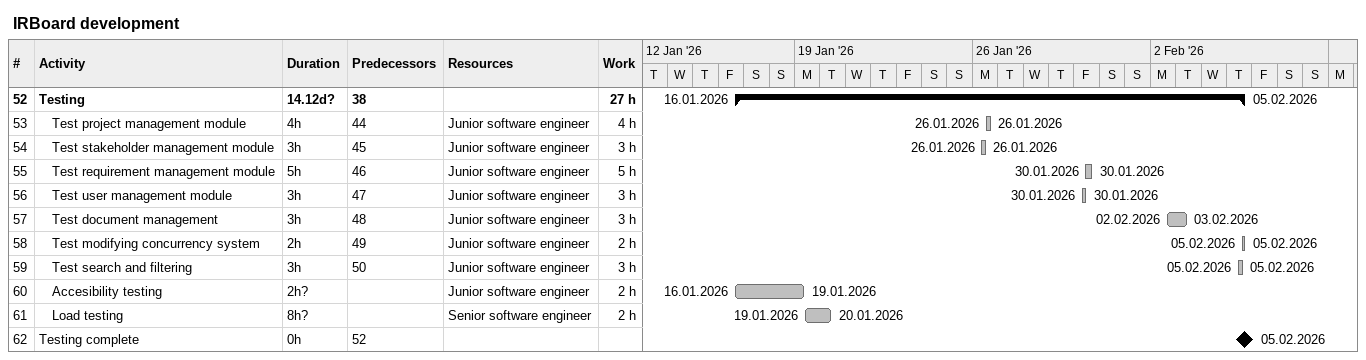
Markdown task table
IRBoard development

| ID | Level | Task | Duration | Start | Finish | Predecessors | Resources | Work (h) |
|---|---|---|---|---|---|---|---|---|
| 52 | 1 | **Testing** | 14.12d? | 2026-01-16 | 2026-02-05 | 38 |  | 27 |
| 53 | 2 | Test project management module | 4h | 2026-01-26 | 2026-01-26 | 44 | Junior software engineer | 4 |
| 54 | 2 | Test stakeholder management module | 3h | 2026-01-26 | 2026-01-26 | 45 | Junior software engineer | 3 |
| 55 | 2 | Test requirement management module | 5h | 2026-01-30 | 2026-01-30 | 46 | Junior software engineer | 5 |
| 56 | 2 | Test user management module | 3h | 2026-01-30 | 2026-01-30 | 47 | Junior software engineer | 3 |
| 57 | 2 | Test document management | 3h | 2026-02-02 | 2026-02-03 | 48 | Junior software engineer | 3 |
| 58 | 2 | Test modifying concurrency system | 2h | 2026-02-05 | 2026-02-05 | 49 | Junior software engineer | 2 |
| 59 | 2 | Test search and filtering | 3h | 2026-02-05 | 2026-02-05 | 50 | Junior software engineer | 3 |
| 60 | 2 | Accesibility testing | 2h? | 2026-01-16 | 2026-01-19 |  | Junior software engineer | 2 |
| 61 | 2 | Load testing | 8h? | 2026-01-19 | 2026-01-20 |  | Senior software engineer | 2 |
| 62 | 1 | Testing complete | 0h | 2026-02-05 | 2026-02-05 | 52 |  |  |
